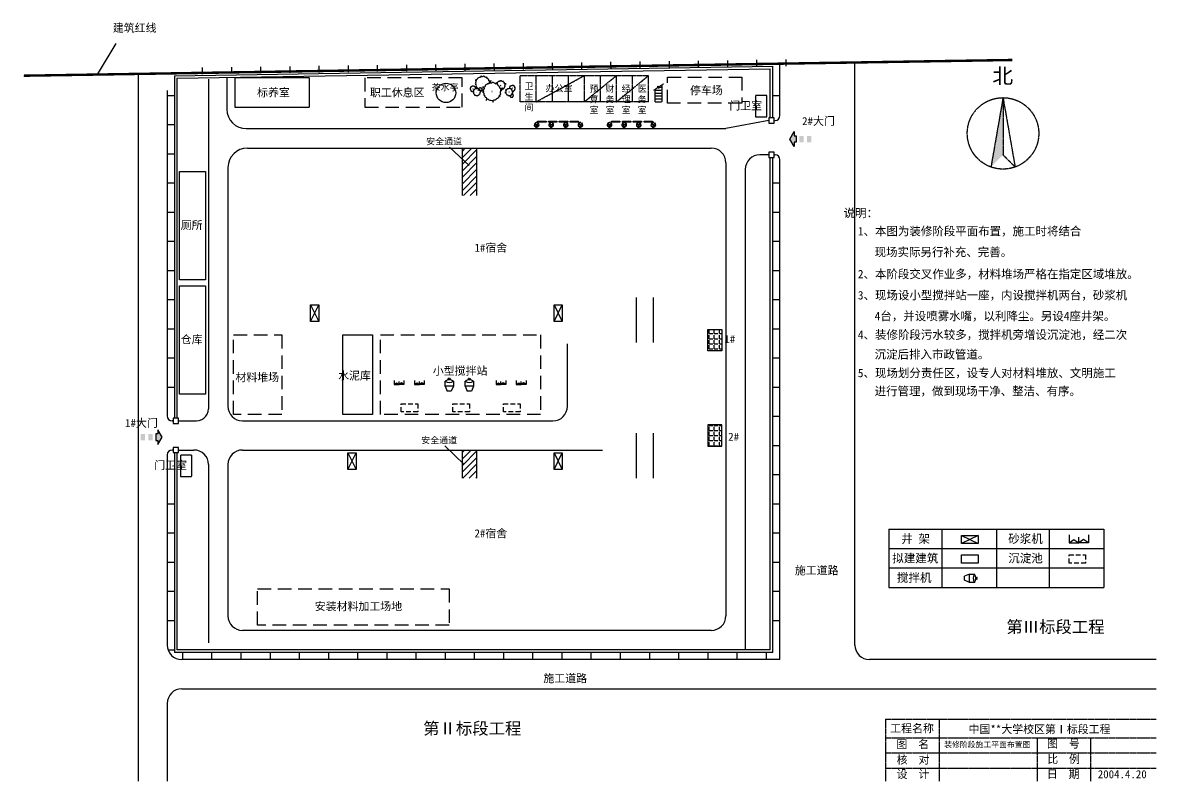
# Model space of a CAD drawing. Extents: x -109435 to 1065231, y 80891 to 497838.
# Drawn here: x 234788 to 467886, y 80891 to 236920 of the extents above; entities that cross this region are included whole.
import ezdxf

# ---------------------------------------------------------------- set-up
doc = ezdxf.new("R2010")
doc.units = 0
for name, pattern in [('CENTER', [50.8, 31.75, -6.35, 6.35, -6.35]), ('DASHED', [19.05, 12.7, -6.35]), ('DASHED2', [9.525, 6.35, -3.175])]:
    doc.linetypes.add(name, pattern=pattern)
doc.layers.get('0').update_dxf_attribs({"linetype": 'CONTINUOUS'})
for name, color, linetype in [('LAYER3', 3, 'CONTINUOUS'), ('周边', 7, 'CONTINUOUS'), ('围墙', 7, 'CONTINUOUS'), ('堆场', 7, 'DASHED'), ('塔吊机械', 1, 'CONTINUOUS'), ('墙基线', 7, 'CONTINUOUS'), ('标注', 7, 'CONTINUOUS'), ('绿化', 3, 'CONTINUOUS'), ('道路', 8, 'CONTINUOUS')]:
    doc.layers.add(name, color=color, linetype=linetype)
doc.styles.add('文字', font='SimSun.ttf')
pattern_1 = [(0, (-552362.3, -1137769.5), (0, 1047.75), [762, -285.75]), (90, (-552362.3, -1137769.5), (-1047.75, 6e-14), [762, -285.75])]
pattern_2 = [(45, (-208139.7, -1137769.5), (-673.5192, 673.5192), [])]

# ---------------------------------------------------------------- blocks, each defined once
blk = doc.blocks.new('A$C3C6C44F6')
at = {"layer": '周边'}
h = blk.add_hatch(color=256, dxfattribs=at)
h.paths.add_polyline_path([(1986, 828), (786, 828), (786, 0), (1986, 0)])
h.paths.add_polyline_path([(786, 2266), (786, 1438), (1986, 1438), (1986, 2266)])
h.paths.add_polyline_path([(1986, 2844), (1986, 3244), (2771, 3244), (1386, 4044), (0, 3244), (786, 3244), (786, 2844)])
at = {"layer": '周边', "linetype": 'CONTINUOUS'}
blk.add_lwpolyline([(1986, 3244), (1986, 2844), (786, 2844), (786, 3244), (0, 3244), (1386, 4044), (2771, 3244), (1986, 3244)], dxfattribs=at)
blk = doc.blocks.new('A$C7AB25CB9')
at = {"layer": 'LAYER3'}
for p, q in [((42, 1205), (807, 1177)), ((807, 1177), (99, 1328)), ((994, 266), (219, 274)), ((445, 91), (994, 266)), ((1105, 1773), (1462, 1084)), ((1590, 617), (1120, 0)), ((1287, 60), (1590, 617)), ((1462, 1084), (1415, 1636))]:
    blk.add_line(p, q, dxfattribs=at)
blk.add_circle((924, 873), 200, dxfattribs=at)
for start, end in [(159.4395, 222.05005), (76.77535, 150.94372), (240.41806, 284.14241), (295.3565, 55.35439)]:
    blk.add_arc((897, 885), 913, start, end, dxfattribs=at)
blk = doc.blocks.new('CLUMP_OF_TREES_OR_BUSHES_-')
for points in [[(-10.993, 56.487), (-9.228, 58.426), (-10.144, 63.512), (-8.923, 67.033), (-3.43, 69.772), (2.673, 72.119), (-2.82, 71.728), (-10.449, 71.728), (-13.195, 74.075), (-13.806, 83.073), (-16.857, 86.594), (-22.045, 92.071), (-22.961, 94.81), (-22.656, 98.722), (-28.759, 100.678), (-31.811, 99.113), (-35.472, 101.461), (-45.543, 109.676), (-49.815, 108.503), (-55.308, 106.155), (-59.58, 106.938), (-60.801, 113.98), (-63.242, 104.982), (-67.209, 106.938), (-70.872, 104.59), (-74.839, 104.982), (-80.637, 101.461), (-86.435, 101.069), (-90.402, 97.548), (-90.402, 94.419), (-93.454, 90.898), (-98.947, 90.115), (-105.66, 90.115), (-101.083, 87.768), (-98.031, 82.682), (-100.778, 77.596), (-103.829, 74.466), (-103.219, 69.772), (-104.134, 65.077), (-108.102, 62.73), (-104.439, 60.774), (-102.609, 55.297), (-103.829, 50.211), (-102.303, 44.342), (-98.947, 41.995), (-98.031, 38.865), (-98.031, 34.953), (-93.148, 32.606), (-90.707, 29.476), (-91.317, 22.434), (-93.454, 17.348), (-89.487, 21.26), (-85.519, 23.999), (-82.468, 23.216), (-78.806, 19.304), (-74.228, 15.783), (-69.956, 15.392), (-59.886, 12.653), (-58.254, 7.074)], [(59.448, 5.262), (60.936, 4.858), (62.652, -1.011), (63.415, 4.858), (64.178, 5.836), (66.848, 6.814), (69.709, 6.569), (73.905, 7.792), (76.385, 9.748), (79.627, 10.237), (81.153, 12.438), (84.014, 15.127), (84.205, 17.084), (85.158, 17.573), (88.591, 16.839), (85.73, 20.262), (88.591, 20.751), (89.545, 21.974), (90.689, 24.174), (91.452, 24.663), (90.499, 25.886), (91.261, 31.999), (92.596, 33.466), (92.024, 36.645), (92.787, 38.845), (96.22, 40.557), (100.035, 42.024), (96.602, 41.779), (91.834, 41.779), (90.117, 43.246), (89.736, 48.871), (87.828, 51.071), (84.586, 54.494), (84.014, 56.206), (84.205, 58.651), (80.39, 59.873), (78.483, 58.895), (76.194, 60.362), (69.9, 65.497), (67.23, 64.764), (63.797, 63.297), (61.126, 63.786), (60.364, 68.187), (58.838, 62.563), (56.358, 63.786), (54.07, 62.319), (51.59, 62.563), (47.966, 60.362), (44.343, 60.118), (41.863, 57.917), (41.863, 55.961), (39.956, 53.761), (36.523, 53.272), (32.327, 53.272), (35.187, 51.805), (36.641, 49.381)]]:
    blk.add_lwpolyline(points)
for points in [[(-4.577, 66.508), (-7.629, 55.261), (-12.588, 57.706), (-17.166, 54.772), (-22.125, 55.261), (-29.372, 50.86), (-36.62, 50.371), (-41.579, 45.969), (-41.579, 42.057), (-45.393, 37.656), (-52.259, 36.678), (-60.651, 36.678), (-54.93, 33.743), (-51.115, 27.386), (-54.548, 21.029), (-58.363, 17.116), (-57.6, 11.248), (-58.744, 5.38), (-63.703, 2.446), (-59.126, 0), (-56.837, -6.846), (-58.363, -13.203), (-56.455, -20.539), (-52.259, -23.473), (-51.115, -27.385), (-51.115, -32.275), (-45.012, -35.21), (-41.96, -39.122), (-42.723, -47.924), (-45.393, -54.282), (-40.434, -49.391), (-35.475, -45.968), (-31.661, -46.946), (-27.083, -51.837), (-21.362, -56.238), (-16.021, -56.727), (-3.433, -60.15), (0, -71.887), (1.526, -60.15), (3.052, -58.194), (8.392, -56.238), (14.114, -56.727), (22.506, -54.282), (27.465, -50.369), (33.949, -49.391), (37.001, -44.99), (42.723, -39.611), (43.104, -35.699), (45.012, -34.721), (51.878, -36.188), (46.156, -29.341), (51.878, -28.363), (53.785, -25.918), (56.074, -21.517), (57.6, -20.539), (55.692, -18.094), (57.218, -5.868), (59.888, -2.934), (58.744, 3.424), (60.27, 7.825), (67.136, 11.248), (74.765, 14.182), (67.899, 13.693), (58.363, 13.693), (54.93, 16.627), (54.167, 27.875), (50.352, 32.276), (43.867, 39.123), (42.723, 42.546), (43.104, 47.436), (35.475, 49.882), (31.661, 47.925), (27.083, 50.86), (14.495, 61.129), (9.155, 59.662), (2.289, 56.728), (-3.052, 57.706)], [(-58.055, 61.947), (-58.97, 60.774), (-57.139, 60.774)], [(-1.144, 1.468), (-2.289, 0), (0, 0)], [(62.08, 35.667), (61.508, 34.933), (62.652, 34.933)]]:
    blk.add_lwpolyline(points, close=True)
blk = doc.blocks.new('7')
at = {"layer": '塔吊机械', "ltscale": 100}
for p, q in [((-768, 863), (-1790, 418)), ((-1790, -418), (-1790, 418)), ((-768, -863), (-768, 863)), ((-768, 863), (253, 863)), ((551, -138), (551, 132)), ((599, 180), (769, 180)), ((651, -29), (651, 23)), ((769, 71), (699, 71)), ((817, 132), (817, 119)), ((-768, -863), (-1790, -418)), ((253, -863), (-768, -863)), ((769, -186), (599, -186)), ((769, -77), (699, -77)), ((817, -125), (817, -138))]:
    blk.add_line(p, q, dxfattribs=at)
at = {"layer": '塔吊机械'}
for centre, radius, start, end in [((1597, 0), 1597, 147.30796, 212.69204), ((-848, 0), 1399, 321.93184, 38.06816), ((599, 132), 48, 90, 180), ((699, 23), 48, 90, 180), ((769, 132), 48, 0, 90), ((769, 119), 48, 270, 0), ((599, -138), 48, 180, 270), ((699, -29), 48, 180, 270), ((769, -125), 48, 0, 90), ((769, -138), 48, 270, 0)]:
    blk.add_arc(centre, radius, start, end, dxfattribs=at)

msp = doc.modelspace()

# ---------------------------------------------------------------- hatches: boundary and pattern name
at = {"linetype": 'CENTER'}
msp.add_hatch(color=256, dxfattribs=at).paths.add_polyline_path([(436362.8, 221496.2), (433879.5, 207233.6), (436362.8, 209740)])
at = {"layer": '周边'}
h = msp.add_hatch(dxfattribs=at)
h.set_pattern_fill('ANGLE', color=256, scale=150, style=0)
h.set_pattern_definition(pattern_1)
h.paths.add_polyline_path([(378579.8, 173840.7), (375657.8, 173840.7), (375657.8, 169438.1), (378579.8, 169438.1)])
h = msp.add_hatch(dxfattribs=at)
h.set_pattern_fill('ANGLE', color=256, scale=150, style=0)
h.set_pattern_definition(pattern_1)
h.paths.add_polyline_path([(375657.8, 149801.5), (378579.8, 149801.5), (378579.8, 154204.1), (375657.8, 154204.1)])
h.paths.add_polyline_path([(379449.8, 150537.9), (382590.2, 150537.9), (382590.2, 152937.7), (379449.8, 152937.7)], flags=9)
at = {"layer": '绿化', "ltscale": 8000}
h = msp.add_hatch(dxfattribs=at)
h.set_pattern_fill('ANSI31', color=256, scale=300, style=0)
h.set_pattern_definition(pattern_2)
h.paths.add_polyline_path([(325190.5, 201356.1), (328190.5, 201356.1), (328190.5, 208929.4), (326877.6, 211121.1), (325190.5, 211121.1)])
h.paths.add_polyline_path([(328190.5, 211121.1), (326877.6, 211121.1), (328190.5, 208929.4)], flags=17)
h.paths.add_polyline_path([(326790.5, 206932.9), (329590.5, 206932.9), (329590.5, 206032.9), (326790.5, 206032.9)], flags=9)
h = msp.add_hatch(dxfattribs=at)
h.set_pattern_fill('ANSI31', color=256, scale=300, style=0)
h.set_pattern_definition(pattern_2)
h.paths.add_polyline_path([(325190.5, 143256.1), (328190.5, 143256.1), (328190.5, 149033.7), (325190.5, 149033.7)])

# ---------------------------------------------------------------- linework, layer by layer
at = {"ltscale": 100}
for p, q in [((235038, 226010.1), (438250.1, 229246.6)), ((266005.5, 226003.2), (389003.1, 227962.2)), ((266505.5, 225511.1), (388503.1, 227454.2))]:
    msp.add_line(p, q, dxfattribs=at)
at = {"linetype": 'CENTER'}
for p, q in [((337099, 226050), (350299, 226050)), ((337099, 220650), (337099, 226050)), ((340399, 220650), (340399, 226050)), ((340399, 220650), (350299, 226050)), ((343699, 220650), (343699, 226050)), ((346999, 220650), (346999, 226050)), ((350299, 226050), (363499, 226050)), ((350299, 220650), (356899, 226050)), ((350299, 220650), (350299, 226050)), ((350299, 220650), (350299, 226050)), ((353599, 220650), (353599, 226050)), ((356899, 220650), (363499, 226050)), ((356899, 220650), (356899, 226050)), ((360199, 220650), (360199, 226050)), ((363499, 220650), (363499, 226050)), ((365415.3, 223881.8), (365608, 223406.5)), ((365415.9, 223601.6), (365415.3, 223881.8)), ((365606.1, 223726.2), (366555.4, 224347.8)), ((366247.7, 220650), (366247.7, 224146.3)), ((364575.7, 223051.4), (365415.9, 223601.6)), ((364873.3, 220650), (364873.3, 223246.3)), ((364873.3, 223050), (366247.7, 223050)), ((364873.3, 222450), (366247.7, 222450)), ((364873.3, 221850), (366247.7, 221850)), ((365489.8, 223650), (366247.7, 223650)), ((365608, 223406.5), (365606.1, 223726.2)), ((436362.8, 221496.2), (433879.5, 207233.6)), ((436362.8, 221496.2), (438846.1, 207233.6)), ((436362.8, 221496.2), (436362.8, 209740)), ((350299, 220650), (337099, 220650)), ((363499, 220650), (350299, 220650)), ((364873.3, 221250), (366247.7, 221250)), ((364873.3, 220650), (366247.7, 220650)), ((438846.1, 207233.6), (436362.8, 209740)), ((412231.7, 93670.6), (467886, 93670.6)), ((412231.7, 93670.6), (412231.7, 80891.3)), ((423208.8, 93670.6), (423208.8, 80891.3)), ((412231.7, 89859.9), (467886, 89859.9)), ((443394.2, 89859.9), (443394.2, 80891.3)), ((454346.6, 89859.9), (454346.6, 80891.3)), ((412231.7, 86761.4), (467886, 86761.4)), ((412231.7, 83625.6), (467886, 83625.6))]:
    msp.add_line(p, q, dxfattribs=at)
for p, q in [((325190.5, 201356.1), (325190.5, 211121.1)), ((328190.5, 201356.1), (328190.5, 211121.1)), ((325190.5, 143256.1), (325190.5, 149033.7)), ((328190.5, 143256.1), (328190.5, 149033.7))]:
    msp.add_line(p, q)
msp.add_circle((436362.8, 214148.7), 7347.5, dxfattribs=at)
at = {"layer": '周边'}
for p, q in [((326587.8, 207531.8), (322582, 211338.3)), ((325562.7, 146069.6), (321557, 149876.1))]:
    msp.add_line(p, q, dxfattribs=at)
for points in [[(272375.8, 184036.3), (267061.2, 184036.3), (267061.2, 206301.8), (272375.8, 206301.8)], [(272375.8, 160503), (267061.2, 160503), (267061.2, 182768.5), (272375.8, 182768.5)], [(300620.9, 172688.7), (306735.4, 172688.7), (306735.4, 156346.9), (300620.9, 156346.9)], [(375657.8, 173840.7), (378579.8, 173840.7), (378579.8, 169438.1), (375657.8, 169438.1)], [(375657.8, 149801.5), (378579.8, 149801.5), (378579.8, 154204.1), (375657.8, 154204.1)]]:
    msp.add_lwpolyline(points, close=True, dxfattribs=at)
at = {"layer": '围墙'}
for p, q in [((250154.8, 226250.8), (254045.7, 232611.7)), ((331777.9, 227183.8), (331759.8, 228504.4)), ((337777.4, 227266.1), (337759.3, 228586.7)), ((343776.8, 227348.3), (343758.7, 228668.9)), ((349776.2, 227430.6), (349758.1, 228751.2)), ((355775.7, 227512.8), (355757.6, 228833.4)), ((361775.1, 227595.1), (361757, 228915.7)), ((367774.5, 227677.3), (367756.4, 228997.9)), ((373774, 227759.6), (373755.9, 229080.2)), ((379773.4, 227841.8), (379755.3, 229162.4)), ((385772.8, 227924.1), (385754.7, 229244.6)), ((391772.3, 228006.3), (391754.2, 229326.9)), ((271783.6, 226361.4), (271765.5, 227682)), ((277783, 226443.6), (277764.9, 227764.2)), ((283782.4, 226525.9), (283764.3, 227846.5)), ((289781.9, 226608.1), (289763.8, 227928.7)), ((295781.3, 226690.4), (295763.2, 228011)), ((301780.7, 226772.6), (301762.6, 228093.2)), ((307780.2, 226854.9), (307762.1, 228175.5)), ((313779.6, 226937.1), (313761.5, 228257.7)), ((319779, 227019.4), (319760.9, 228340)), ((325778.5, 227101.6), (325760.4, 228422.2)), ((388503.1, 217343), (388503.1, 227454.2)), ((389003.1, 217343), (389003.1, 227962.2)), ((266005.5, 226003.2), (266005.5, 155567)), ((266505.5, 225511.1), (266505.5, 155567)), ((264684.8, 221967.1), (266005.5, 221967.1)), ((389003.1, 221967.1), (390323.8, 221967.1)), ((264684.8, 215967.1), (266005.5, 215967.1)), ((264684.8, 209967.1), (266005.5, 209967.1)), ((388503.1, 107921.1), (388503.1, 209209.9)), ((389003.1, 107421.1), (389003.1, 209209.9)), ((264684.8, 203967.1), (266005.5, 203967.1)), ((389003.1, 203967.1), (390323.8, 203967.1)), ((264684.8, 197967.1), (266005.5, 197967.1)), ((389003.1, 197967.1), (390323.8, 197967.1)), ((264684.8, 191967.1), (266005.5, 191967.1)), ((389003.1, 191967.1), (390323.8, 191967.1)), ((264684.8, 185967.1), (266005.5, 185967.1)), ((389003.1, 185967.1), (390323.8, 185967.1)), ((264684.8, 179967.1), (266005.5, 179967.1)), ((389003.1, 179967.1), (390323.8, 179967.1)), ((264684.8, 173967.1), (266005.5, 173967.1)), ((389003.1, 173967.1), (390323.8, 173967.1)), ((264684.8, 167967.1), (266005.5, 167967.1)), ((389003.1, 167967.1), (390323.8, 167967.1)), ((264684.8, 161967.1), (266005.5, 161967.1)), ((389003.1, 161967.1), (390323.8, 161967.1)), ((389003.1, 155967.1), (390323.8, 155967.1)), ((389003.1, 149967.1), (390323.8, 149967.1)), ((266005.5, 148500.4), (266005.5, 107421.1)), ((266505.5, 148500.4), (266505.5, 107921.1)), ((266005.5, 144500.4), (266005.5, 107421.1)), ((266505.5, 144500.4), (266505.5, 107921.1)), ((389003.1, 143967.1), (390323.8, 143967.1)), ((264684.8, 137967.1), (266005.5, 137967.1)), ((389003.1, 137967.1), (390323.8, 137967.1)), ((264684.8, 131967.1), (266005.5, 131967.1)), ((389003.1, 131967.1), (390323.8, 131967.1)), ((412918.2, 132772.8), (457125.6, 132772.8)), ((412918.2, 132772.8), (412918.2, 128772.8)), ((423755.4, 132772.8), (423755.4, 128772.8)), ((435021.9, 132772.8), (435021.9, 128772.8)), ((445859.1, 132772.8), (445859.1, 120772.8)), ((457125.6, 132772.8), (457125.6, 128772.8)), ((412918.2, 128772.8), (457125.6, 128772.8)), ((412918.2, 128772.8), (412918.2, 120772.8)), ((423755.4, 128772.8), (423755.4, 120772.8)), ((435021.9, 128772.8), (435021.9, 120772.8)), ((457125.6, 128772.8), (457125.6, 120772.8)), ((264684.8, 125967.1), (266005.5, 125967.1)), ((389003.1, 125967.1), (390323.8, 125967.1)), ((389003.1, 125967.1), (390323.8, 125967.1)), ((412918.2, 124772.8), (435021.9, 124772.8)), ((435021.9, 124772.8), (457125.6, 124772.8)), ((264684.8, 119967.1), (266005.5, 119967.1)), ((389003.1, 119967.1), (390323.8, 119967.1)), ((389003.1, 119967.1), (390323.8, 119967.1)), ((412918.2, 120772.8), (457125.6, 120772.8)), ((264684.8, 113967.1), (266005.5, 113967.1)), ((389003.1, 113967.1), (390323.8, 113967.1)), ((389003.1, 113967.1), (390323.8, 113967.1)), ((264684.8, 107967.1), (266005.5, 107967.1)), ((389003.1, 107421.1), (266005.5, 107421.1)), ((388503.1, 107921.1), (266505.5, 107921.1)), ((267713.9, 106100.4), (267713.9, 107421.1)), ((273713.9, 106100.4), (273713.9, 107421.1)), ((279713.9, 106100.4), (279713.9, 107421.1)), ((285713.9, 106100.4), (285713.9, 107421.1)), ((291713.9, 106100.4), (291713.9, 107421.1)), ((297713.9, 106100.4), (297713.9, 107421.1)), ((303713.9, 106100.4), (303713.9, 107421.1)), ((309713.9, 106100.4), (309713.9, 107421.1)), ((315713.9, 106100.4), (315713.9, 107421.1)), ((321713.9, 106100.4), (321713.9, 107421.1)), ((327713.9, 106100.4), (327713.9, 107421.1)), ((333713.9, 106100.4), (333713.9, 107421.1)), ((339713.9, 106100.4), (339713.9, 107421.1)), ((345713.9, 106100.4), (345713.9, 107421.1)), ((351713.9, 106100.4), (351713.9, 107421.1)), ((357713.9, 106100.4), (357713.9, 107421.1)), ((363713.9, 106100.4), (363713.9, 107421.1)), ((369713.9, 106100.4), (369713.9, 107421.1)), ((375713.9, 106100.4), (375713.9, 107421.1)), ((381713.9, 106100.4), (381713.9, 107421.1)), ((387713.9, 106100.4), (387713.9, 107421.1))]:
    msp.add_line(p, q, dxfattribs=at)
at = {"layer": '围墙', "linetype": 'DASHED', "ltscale": 200, "const_width": 500}
msp.add_lwpolyline([(235038, 226010.1), (438250.1, 229246.6)], dxfattribs=at)
at = {"layer": '围墙'}
for points in [[(389290.9, 216276.5), (389290.9, 217343), (388224.3, 217343), (388224.3, 216276.5)], [(389290.9, 209209.9), (389290.9, 210276.5), (388224.3, 210276.5), (388224.3, 209209.9)], [(266802.4, 154500.4), (266802.4, 155567), (265735.8, 155567), (265735.8, 154500.4)], [(266802.4, 148500.4), (266802.4, 149567), (265735.8, 149567), (265735.8, 148500.4)]]:
    msp.add_lwpolyline(points, close=True, dxfattribs=at)
at = {"layer": '围墙', "color": 4, "linetype": 'DASHED2', "ltscale": 150}
for points in [[(312625.5, 158542.5), (316038.4, 158542.5), (316038.4, 156862.2), (312625.5, 156862.2)], [(323229.1, 158542.5), (326642, 158542.5), (326642, 156862.2), (323229.1, 156862.2)], [(333642.8, 158542.5), (337055.6, 158542.5), (337055.6, 156862.2), (333642.8, 156862.2)], [(449938.7, 127469.7), (453351.6, 127469.7), (453351.6, 125789.3), (449938.7, 125789.3)]]:
    msp.add_lwpolyline(points, close=True, dxfattribs=at)
at = {"layer": '堆场', "ltscale": 100}
for p, q in [((412918.2, 128772.8), (435021.9, 128772.8)), ((435021.9, 128772.8), (457125.6, 128772.8))]:
    msp.add_line(p, q, dxfattribs=at)
at = {"layer": '堆场'}
for points in [[(278381, 219563.7), (293780.8, 219563.7), (293780.8, 225563.7), (278381, 225563.7)], [(387814.2, 217542.7), (387814.2, 221943.7), (385475.2, 221943.7), (385475.2, 217542.7)], [(269573.3, 143601.9), (269573.3, 148002.9), (267234.4, 148002.9), (267234.4, 143601.9)]]:
    msp.add_lwpolyline(points, close=True, dxfattribs=at)
at = {"layer": '堆场', "ltscale": 220}
for points in [[(305172.4, 219563.7), (325172.4, 219563.7), (325172.4, 225563.7), (305172.4, 225563.7)], [(367395.4, 225739.7), (382646.1, 225739.7), (382646.1, 220339.7), (367395.4, 220339.7)], [(278130, 172688.7), (288103.3, 172688.7), (288103.3, 156346.9), (278130, 156346.9)], [(308341.5, 172688.7), (341280.7, 172688.7), (341280.7, 156346.9), (308341.5, 156346.9)], [(283055.7, 120449.8), (322490.8, 120449.8), (322490.8, 113019.2), (283055.7, 113019.2)]]:
    msp.add_lwpolyline(points, close=True, dxfattribs=at)
at = {"layer": '塔吊机械', "color": 6, "ltscale": 100}
for p, q in [((293977.4, 178886.1), (295657.8, 175473.2)), ((293977.4, 175473.2), (295657.8, 178886.1)), ((344063.4, 175473.2), (345743.8, 178886.1)), ((344063.4, 178886.1), (345743.8, 175473.2)), ((301672.7, 145033.7), (303353, 148446.6)), ((301672.7, 148446.6), (303353, 145033.7)), ((344063.4, 145033.7), (345743.8, 148446.6)), ((344063.4, 148446.6), (345743.8, 145033.7)), ((431225.4, 131469.7), (427812.5, 129789.3)), ((427812.5, 131469.7), (431225.4, 129789.3))]:
    msp.add_line(p, q, dxfattribs=at)
at = {"layer": '塔吊机械', "ltscale": 100}
for p, q in [((311179.1, 163349.2), (311179.1, 162515.6)), ((313175.1, 163349.2), (313175.1, 162515.6)), ((315352.5, 163349.2), (315352.5, 162515.6)), ((317348.5, 163349.2), (317348.5, 162515.6)), ((332113.4, 163349.2), (332113.4, 162515.6)), ((334109.4, 163349.2), (334109.4, 162515.6)), ((336286.8, 163349.2), (336286.8, 162515.6)), ((338282.8, 163349.2), (338282.8, 162515.6)), ((311179.1, 162515.6), (311678.1, 162875.6)), ((311179.1, 162515.6), (312177.1, 162515.6)), ((311678.1, 162875.6), (312177.1, 162515.6)), ((312177.1, 162515.6), (312177.1, 163095.2)), ((312676.1, 162875.6), (312177.1, 162515.6)), ((313175.1, 162515.6), (312177.1, 162515.6)), ((313175.1, 162515.6), (312676.1, 162875.6)), ((315352.5, 162515.6), (315851.5, 162875.6)), ((315352.5, 162515.6), (316350.5, 162515.6)), ((315851.5, 162875.6), (316350.5, 162515.6)), ((316350.5, 162515.6), (316350.5, 163095.2)), ((316849.5, 162875.6), (316350.5, 162515.6)), ((317348.5, 162515.6), (316350.5, 162515.6)), ((317348.5, 162515.6), (316849.5, 162875.6)), ((332113.4, 162515.6), (332612.4, 162875.6)), ((332113.4, 162515.6), (333111.4, 162515.6)), ((332612.4, 162875.6), (333111.4, 162515.6)), ((333111.4, 162515.6), (333111.4, 163095.2)), ((333610.4, 162875.6), (333111.4, 162515.6)), ((334109.4, 162515.6), (333111.4, 162515.6)), ((334109.4, 162515.6), (333610.4, 162875.6)), ((336286.8, 162515.6), (336785.8, 162875.6)), ((336286.8, 162515.6), (337284.8, 162515.6)), ((336785.8, 162875.6), (337284.8, 162515.6)), ((337284.8, 162515.6), (337284.8, 163095.2)), ((337783.8, 162875.6), (337284.8, 162515.6)), ((338282.8, 162515.6), (337284.8, 162515.6)), ((338282.8, 162515.6), (337783.8, 162875.6)), ((449944.2, 131606.8), (449944.2, 129939.6)), ((449944.2, 129939.6), (450942.2, 130659.6)), ((450942.2, 130659.6), (451940.2, 129939.6)), ((451940.2, 129939.6), (451940.2, 131098.8)), ((452938.2, 130659.6), (451940.2, 129939.6)), ((453936.2, 129939.6), (452938.2, 130659.6)), ((453936.2, 131606.8), (453936.2, 129939.6)), ((449944.2, 129939.6), (451940.2, 129939.6)), ((453936.2, 129939.6), (451940.2, 129939.6))]:
    msp.add_line(p, q, dxfattribs=at)
at = {"layer": '塔吊机械', "color": 6}
for points in [[(293977.4, 175473.2), (293977.4, 178886.1), (295657.8, 178886.1), (295657.8, 175473.2)], [(344063.4, 175473.2), (344063.4, 178886.1), (345743.8, 178886.1), (345743.8, 175473.2)], [(301672.7, 145033.7), (301672.7, 148446.6), (303353, 148446.6), (303353, 145033.7)], [(344063.4, 145033.7), (344063.4, 148446.6), (345743.8, 148446.6), (345743.8, 145033.7)], [(427812.5, 131469.7), (431225.4, 131469.7), (431225.4, 129789.3), (427812.5, 129789.3)]]:
    msp.add_lwpolyline(points, close=True, dxfattribs=at)
at = {"layer": '墙基线'}
for p, q in [((361005.5, 171156.1), (361005.5, 180386.1)), ((364490.5, 171156.1), (364490.5, 180386.1)), ((361005.5, 143256.1), (361005.5, 152486.1)), ((364490.5, 143256.1), (364490.5, 152486.1))]:
    msp.add_line(p, q, dxfattribs=at)
msp.add_lwpolyline([(427812.5, 127469.7), (431225.4, 127469.7), (431225.4, 125789.3), (427812.5, 125789.3)], close=True, dxfattribs=at)
at = {"layer": '绿化', "ltscale": 8000}
for points in [[(340671.7, 216660.9), (342401.8, 216660.9), (342401.8, 216488), (340671.7, 216488)], [(342916.4, 216660.9), (344646.6, 216660.9), (344646.6, 216488), (342916.4, 216488)], [(345132, 216660.9), (346862.2, 216660.9), (346862.2, 216488), (345132, 216488)], [(347376.7, 216660.9), (349106.9, 216660.9), (349106.9, 216488), (347376.7, 216488)], [(355863.7, 216660.9), (357593.9, 216660.9), (357593.9, 216488), (355863.7, 216488)], [(358108.4, 216660.9), (359838.6, 216660.9), (359838.6, 216488), (358108.4, 216488)], [(360324, 216660.9), (362054.2, 216660.9), (362054.2, 216488), (360324, 216488)], [(362568.8, 216660.9), (364298.9, 216660.9), (364298.9, 216488), (362568.8, 216488)]]:
    msp.add_lwpolyline(points, close=True, dxfattribs=at)
at = {"layer": '绿化'}
msp.add_circle((321823.7, 222465.5), 1995.9, dxfattribs=at)
at = {"layer": '道路'}
for p, q in [((390503.1, 217809.8), (390503.1, 228683.9)), ((405921.5, 108921.1), (405921.5, 228683.9)), ((258505.5, 226415.7), (258505.5, 80891.3)), ((273005.5, 225310.9), (273005.5, 157474.7)), ((276773.7, 225674.7), (276773.7, 219121.1)), ((264505.5, 223002.8), (264505.5, 156033.7)), ((388224.3, 216809.8), (379375.5, 215121.1)), ((389290.9, 216809.8), (389503.1, 216809.8)), ((280773.7, 215121.1), (379375.5, 215121.1)), ((281005.5, 211121.1), (376375.5, 211121.1)), ((379375.5, 208121.1), (379375.5, 114921.1)), ((388224.3, 209743.2), (386375.5, 209743.2)), ((389290.9, 209743.2), (389503.1, 209743.2)), ((390503.1, 105921.1), (390503.1, 208743.2)), ((277005.5, 207121.1), (277005.5, 158033.7)), ((383375.5, 206743.2), (383375.5, 107921.1)), ((346804, 158033.7), (346804, 170880.8)), ((265735.8, 155033.7), (265505.5, 155033.7)), ((266802.4, 155033.7), (270005.5, 155033.7)), ((280005.5, 155033.7), (343804, 155033.7)), ((264505.5, 148033.7), (264505.5, 108921.1)), ((265735.8, 149033.7), (265505.5, 149033.7)), ((266802.4, 149033.7), (270005.5, 149033.7)), ((280005.5, 149033.7), (354025.6, 149033.7)), ((273005.5, 146033.7), (273005.5, 109345.3)), ((277005.5, 146033.7), (277005.5, 114921.1)), ((376375.5, 111921.1), (280005.5, 111921.1)), ((390503.1, 105921.1), (267505.5, 105921.1)), ((467886, 105921.1), (408921.5, 105921.1)), ((267505.5, 99921.1), (467886, 99921.1)), ((264505.5, 96921.1), (264505.5, 80891.3))]:
    msp.add_line(p, q, dxfattribs=at)
for centre, radius, start, end in [((280773.7, 219121.1), 4000, 180, 270), ((389503.1, 217809.8), 1000, 270, 0), ((281005.5, 207121.1), 4000, 90, 180), ((376375.5, 208121.1), 3000, 0, 90), ((386375.5, 206743.2), 3000, 90, 180), ((389503.1, 208743.2), 1000, 360, 90), ((270439.7, 157564), 2567.3, 260.261727, 358.005959), ((280005.5, 158033.7), 3000, 180, 270), ((343804, 158033.7), 3000, 270, 0), ((265505.5, 156033.7), 1000, 180, 270), ((265505.5, 148033.7), 1000, 90, 180), ((270005.5, 146033.7), 3000, 0, 90), ((280005.5, 146033.7), 3000, 90, 180), ((280005.5, 114921.1), 3000, 180, 270), ((376375.5, 114921.1), 3000, 270, 0), ((267505.5, 108921.1), 3000, 180, 270), ((408921.5, 108921.1), 3000, 180, 270), ((267505.5, 96921.1), 3000, 90, 180)]:
    msp.add_arc(centre, radius, start, end, dxfattribs=at)

# ---------------------------------------------------------------- block references
at = {"layer": '堆场', "ltscale": 2, "yscale": 1.100000000093132, "zscale": 1.1}
for p, xscale, rotation in [((396977.4, 211457.4), 1.099999999976735, 89.99998949761392), ((259038.8, 150154.3), -1.099999999976735, 270.0000105023861)]:
    msp.add_blockref('A$C3C6C44F6', p, dxfattribs=dict(at, xscale=xscale, rotation=rotation))
at = {"layer": '堆场', "rotation": 90}
for p in [(322489.8, 162940.7), (326635.2, 162940.7)]:
    msp.add_blockref('7', p, dxfattribs=at)
at = {"layer": '堆场'}
msp.add_blockref('7', (430236.3, 122660.8), dxfattribs=at)
at = {"layer": '绿化'}
for p, xscale, yscale, zscale, rotation in [((331303.9, 222744.5), 30.48000009292839, 30.48000005073845, 30.48, 6.350572594944164), ((328174.7, 222644.6), 12.19200003717135, 12.19200002029538, 12.192, 6.350572594944164), ((334811.3, 222644.6), 12.19200003717135, 12.19200002029538, 12.192, 276.3505725949441)]:
    msp.add_blockref('CLUMP_OF_TREES_OR_BUSHES_-', p, dxfattribs=dict(at, xscale=xscale, yscale=yscale, zscale=zscale, rotation=rotation))
at = {"layer": '绿化', "ltscale": 8000, "xscale": 0.540000000083819, "yscale": 0.5399999999441206, "zscale": 0.5399999999999999}
for p in [(339980.7, 215406.5), (342980.7, 215406.5), (345980.7, 215406.5), (348980.7, 215406.5), (354980.7, 215406.5), (357980.7, 215406.5), (360980.7, 215406.5), (363980.7, 215406.5)]:
    msp.add_blockref('A$C7AB25CB9', p, dxfattribs=at)

# ---------------------------------------------------------------- texts
at = {"linetype": 'CENTER', "style": '文字'}
for s, height, p in [('建筑红线', 1645.59, (253327.8, 235023.7)), ('北', 3134.4, (434165.3, 224395.4)), ('茶水亭', 1316.47, (318874.7, 222952)), ('停车场', 1645.59, (372004.8, 222176.2)), ('标养室', 1645.59, (282991.9, 221726.7)), ('职工休息区', 1645.59, (306191.9, 221726.7)), ('门卫室', 1645.59, (380090.2, 219029.1)), ('2#大门', 1645.59, (395046.2, 215844.9)), ('安全通道', 1316.47, (317759, 211841.8)), ('厕所', 1645.59, (267292.4, 194467.7)), ('1#宿舍', 1645.59, (327688.4, 189801.1)), ('仓库', 1645.59, (267292.4, 170934.4)), ('1#', 1645.59, (379070.1, 171013)), ('小型搅拌站', 1645.59, (319123.2, 164496.8)), ('材料堆场', 1645.59, (278541.4, 163155.4)), ('水泥库', 1645.59, (299640.5, 163499.6)), ('1#大门', 1645.59, (255849.4, 153762.2)), ('安全通道', 1316.47, (316733.9, 150379.5)), ('2#', 1645.59, (379849.8, 150937.9)), ('门卫室', 1645.59, (261849.4, 145088.3)), ('2#宿舍', 1645.59, (327688.4, 131067.8)), ('施工道路', 1645.59, (393562.6, 123444.1)), ('安装材料加工场地', 1645.59, (294851.2, 116063.5)), ('第Ⅲ标段工程', 2468.38, (437047.6, 111434)), ('施工道路', 1645.59, (341848.7, 101253.2)), ('第Ⅱ标段工程', 2468.38, (317128, 90538.5)), ('工程名称', 1645.59, (413174.5, 90963.5)), ('中国**大学校区第Ⅰ标段工程', 1645.586, (429285.2, 90785.1)), ('图  名', 1645.59, (414428.8, 87691.1)), ('装修阶段施工平面布置图', 1151.91, (424265.6, 87884.6)), ('图  号', 1645.59, (445421.8, 87811)), ('核  对', 1645.59, (414504.6, 84503.8)), ('比  例', 1645.59, (445462.2, 84634.1)), ('设  计', 1645.59, (414479.3, 81557.5)), ('日  期', 1645.59, (445362.7, 81552.7)), ('2004.4.20', 1645.59, (455842, 81533.5))]:
    msp.add_text(s, height=height, dxfattribs=at).set_placement(p)
at = {"linetype": 'CENTER', "char_height": 1316.47, "attachment_point": 1, "style": '文字'}
for s, insert, width in [('卫生间', (337987.4, 224546.6), 1807.07), ('办公室', (342319.8, 224060), 6475.664), ('预算室', (351349.9, 224004.4), 1244.168), ('财务室', (354648.9, 224004.4), 1244.168), ('经理室', (357948, 224004.4), 1244.168), ('医务室', (361246.2, 224004.4), 1244.168)]:
    msp.add_mtext(s, dxfattribs=dict(at, insert=insert, width=width))
at = {"layer": '标注', "ltscale": 500, "style": '文字'}
for s, height, p in [('说明：', 1728.19, (403588, 196898.2)), ('1、本图为装修阶段平面布置，施工时将结合', 1728.193, (406507.2, 193171.6)), ('现场实际另行补充、完善。', 1728.193, (409964.5, 188876.3)), ('2、本阶段交叉作业多，材料堆场严格在指定区域堆放。', 1728.193, (406507.2, 184347.8)), ('3、现场设小型搅拌站一座，内设搅拌机两台，砂浆机', 1728.193, (406507.2, 179997.9)), ('4台，并设喷雾水嘴，以利降尘。另设4座井架。', 1728.193, (409964.5, 175702.6)), ('4、装修阶段污水较多，搅拌机旁增设沉淀池，经二次', 1728.193, (406507.2, 171871.5)), ('沉淀后排入市政管道。', 1728.19, (409964.5, 167827.6)), ('5、现场划分责任区，设专人对材料堆放、文明施工', 1728.193, (406507.2, 163996.5)), ('进行管理，做到现场干净、整洁、有序。', 1728.193, (409964.5, 160271.8))]:
    msp.add_text(s, height=height, dxfattribs=at).set_placement(p)
at = {"layer": '标注', "style": '文字'}
for s, p in [('井 架', (415442.2, 129899.8)), ('砂浆机', (437437.5, 129899.8)), ('拟建建筑', (413592, 125899.8)), ('沉淀池', (437437.5, 125899.8)), ('搅拌机', (414551.9, 121899.8))]:
    msp.add_text(s, height=1734.61, dxfattribs=at).set_placement(p)

doc.saveas('drawing.dxf')
